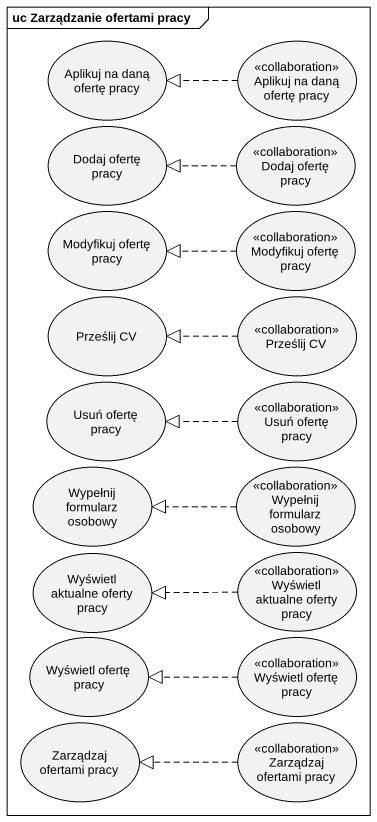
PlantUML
@startuml
mainframe uc Zarządzanie ofertami pracy
usecase "Aplikuj na daną ofertę pracy" as Aplikuj_na_daną_ofertę_pracy
usecase "Aplikuj na daną ofertę pracy" as Aplikuj_na_daną_ofertę_pracy_2 <<collaboration>>
usecase "Dodaj ofertę pracy" as Dodaj_ofertę_pracy
usecase "Dodaj ofertę pracy" as Dodaj_ofertę_pracy_2 <<collaboration>>
usecase "Modyfikuj ofertę pracy" as Modyfikuj_ofertę_pracy
usecase "Modyfikuj ofertę pracy" as Modyfikuj_ofertę_pracy_2 <<collaboration>>
usecase "Prześlij CV" as Prześlij_CV
usecase "Prześlij CV" as Prześlij_CV_2 <<collaboration>>
usecase "Usuń ofertę pracy" as Usuń_ofertę_pracy
usecase "Usuń ofertę pracy" as Usuń_ofertę_pracy_2 <<collaboration>>
usecase "Wypełnij formularz osobowy" as Wypełnij_formularz_osobowy
usecase "Wypełnij formularz osobowy" as Wypełnij_formularz_osobowy_2 <<collaboration>>
usecase "Wyświetl aktualne oferty pracy" as Wyświetl_aktualne_oferty <<collaboration>>
usecase "Wyświetl aktualne oferty pracy" as Wyświetl_aktualne_oferty_2
usecase "Wyświetl ofertę pracy" as Wyświetl_ofertę_pracy
usecase "Wyświetl ofertę pracy" as Wyświetl_ofertę_pracy_2 <<collaboration>>
usecase "Zarządzaj ofertami pracy" as Zarządzaj_ofertami_pracy
usecase "Zarządzaj ofertami pracy" as Zarządzaj_ofertami_pracy_2 <<collaboration>>
Aplikuj_na_daną_ofertę_pracy_2 .left.|> Aplikuj_na_daną_ofertę_pracy
Dodaj_ofertę_pracy_2 .left.|> Dodaj_ofertę_pracy
Modyfikuj_ofertę_pracy_2 .left.|> Modyfikuj_ofertę_pracy
Prześlij_CV_2 .left.|> Prześlij_CV
Usuń_ofertę_pracy_2 .left.|> Usuń_ofertę_pracy
Wypełnij_formularz_osobowy_2 .left.|> Wypełnij_formularz_osobowy
Wyświetl_aktualne_oferty .left.|> Wyświetl_aktualne_oferty_2
Wyświetl_ofertę_pracy_2 .left.|> Wyświetl_ofertę_pracy
Zarządzaj_ofertami_pracy_2 .left.|> Zarządzaj_ofertami_pracy
@enduml
